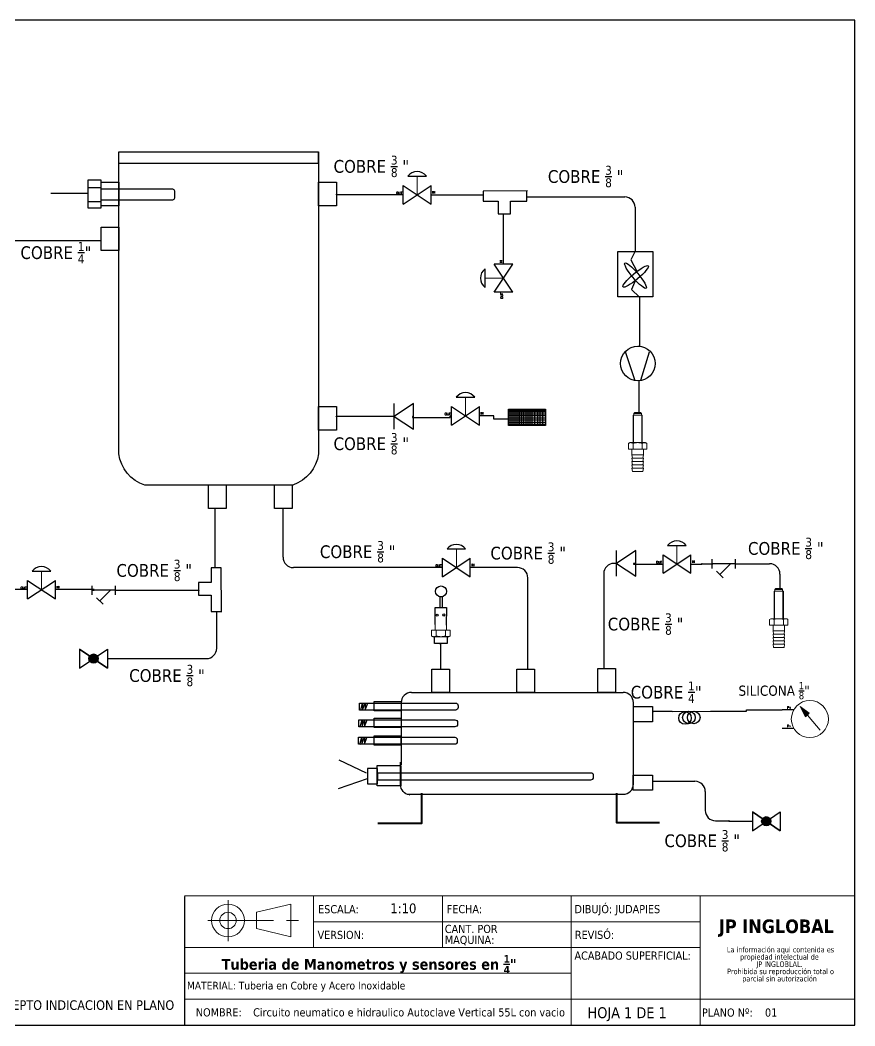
# Model space of a CAD drawing. Header units: millimetres. Extents: x 15 to 265, y 10 to 205.
# Drawn here: x 103.1 to 265, y 9.9 to 205 of the extents above; entities that cross this region are included whole.
import ezdxf
from ezdxf.enums import TextEntityAlignment as Align

# ---------------------------------------------------------------- set-up
doc = ezdxf.new("R2010")
doc.units = ezdxf.units.MM
doc.linetypes.add('CENTERX2', pattern=[20.32, 12.7, -2.54, 2.54, -2.54])
for name, color, linetype in [('CONTORNO', 179, 'Continuous'), ('SYMS', 7, 'Continuous'), ('TERMS', 123, 'Continuous'), ('WIRENO', 250, 'Continuous'), ('WIRES', 7, 'Continuous')]:
    doc.layers.add(name, color=color, linetype=linetype)
doc.styles.add('SLDTEXTSTYLE0', font='tahoma.ttf')
doc.styles.add('SLDTEXTSTYLE1', font='')
doc.styles.get("Standard").update_dxf_attribs({"font": 'tahoma.ttf'})
doc.styles.add('WD', font='romans.shx')
doc.styles.get('SLDTEXTSTYLE1').set_extended_font_data('Tahoma', bold=True)

# ---------------------------------------------------------------- blocks, each defined once
blk = doc.blocks.new('SW_NOTE_2')
at = {"layer": 'CONTORNO', "color": 0, "char_height": 1.0583, "attachment_point": 2, "style": 'SLDTEXTSTYLE0'}
for s, insert in [('La información aqui contenida es ', (10.29, 1.34)), ('propiedad intelectual de', (10.08, -0.07)), ('JP INGLOBLAL.', (10.1, -1.48)), ('Prohibida su reproducción total o ', (10.3, -2.89)), ('parcial sin autorización', (10.12, -4.3))]:
    blk.add_mtext(s, dxfattribs=dict(at, insert=insert))
blk = doc.blocks.new('SW_NOTE_4')
at = {"color": 0, "linetype": 'Continuous', "lineweight": 0, "char_height": 1.587, "attachment_point": 1, "style": 'SLDTEXTSTYLE0'}
for s, insert in [('CANT. POR ', (0, 2.02)), ('MAQUINA:', (0, -0.1))]:
    blk.add_mtext(s, dxfattribs=dict(at, insert=insert))
blk = doc.blocks.new('calderin')
for points in [[(181.58, 92.03), (181.56, 96.56), (184.99, 96.56), (185, 92.03)], [(198.03, 92.03), (198.05, 96.56), (201.47, 96.56), (201.46, 92.03)], [(213.74, 92.03), (213.75, 96.67), (217.17, 96.67), (217.17, 92.03)]]:
    blk.add_lwpolyline(points, close=True)
at = {"layer": 'WIRENO'}
for p, q in [((177.61, 92.03), (218.66, 92.03)), ((175.61, 90.03), (175.58, 77.95)), ((220.66, 74.26), (220.66, 90.03)), ((176.8, 72.26), (218.66, 72.26))]:
    blk.add_line(p, q, dxfattribs=at)
for points in [[(170.4, 90.24), (175.61, 90.24), (175.61, 88.43), (170.4, 88.43)], [(220.66, 89.31), (224.34, 89.31), (224.34, 86.33), (220.66, 86.33)], [(170.39, 87.01), (175.6, 87.01), (175.6, 85.2), (170.39, 85.2)], [(170.35, 83.57), (175.56, 83.57), (175.56, 81.76), (170.35, 81.76)], [(175.52, 73.92), (170.98, 73.92), (170.98, 77.82), (175.52, 77.82)], [(220.63, 75.95), (224.34, 75.95), (224.34, 73.04), (220.63, 73.04)]]:
    blk.add_lwpolyline(points, close=True, dxfattribs=at)
blk.add_lwpolyline([(177.19, 72.15), (177.22, 72.14, -0.37328), (175.5, 74.12), (175.5, 78.48)], format="xyb", dxfattribs=at)
at = {"layer": 'WIRENO', "lineweight": 40}
for points in [[(179.58, 72.49), (179.58, 66.6), (171.08, 66.6)], [(217.38, 72.49), (217.38, 66.78), (225.71, 66.78)]]:
    blk.add_lwpolyline(points, dxfattribs=at)
at = {"layer": 'WIRENO'}
for centre, start, end in [((177.61, 90.03), 90, 180), ((218.66, 90.03), 0, 90), ((218.66, 74.26), 270, 0)]:
    blk.add_arc(centre, 2, start, end, dxfattribs=at)
blk = doc.blocks.new('Tanque')
for points in [[(75.9, 173.87), (75.9, 178.44), (79.33, 178.44), (79.33, 173.87)], [(118.07, 173.87), (118.07, 178.44), (121.5, 178.44), (121.5, 173.87)], [(75.9, 165.16), (75.9, 169.73), (79.33, 169.73), (79.33, 165.16)], [(118.07, 130.33), (118.07, 134.9), (121.5, 134.9), (121.5, 130.33)], [(96.73, 115.15), (96.73, 119.72), (100.16, 119.72), (100.16, 115.15)], [(109.48, 115.15), (109.48, 119.72), (112.91, 119.72), (112.91, 115.15)]]:
    blk.add_lwpolyline(points, close=True)
at = {"layer": 'WIRENO'}
blk.add_lwpolyline([(79.31, 184.35), (118.03, 184.35), (118.03, 125.73, -0.284919), (113.06, 119.68), (84.34, 119.68, -0.288904), (79.31, 125.73)], format="xyb", close=True, dxfattribs=at)
blk.add_lwpolyline([(79.33, 184.35), (117.99, 184.35), (117.99, 182.08), (79.33, 182.08)], close=True, dxfattribs=at)
blk = doc.blocks.new('TT')
at = {"layer": 'WIRENO'}
for p, q in [((59.03, 150.75), (59.05, 142.17)), ((61.02, 150.66), (59.05, 150.66)), ((61.02, 147.48), (61.02, 150.66)), ((63.45, 147.48), (61.02, 147.48)), ((63.45, 145.05), (63.45, 147.48)), ((61.02, 142.17), (61.02, 145.05)), ((61.02, 145.05), (63.45, 145.05)), ((59.05, 142.17), (61.02, 142.17))]:
    blk.add_line(p, q, dxfattribs=at)
blk = doc.blocks.new('HGVA1_BALL_VALVE')
h = blk.add_hatch(color=256)
edge = h.paths.add_edge_path()
edge.add_arc((0, 0), 0.125, 0, 360)
at = {"ltscale": 3.2258}
for p, q in [((-0.375, 0.254), (0.375, -0.254)), ((-0.375, -0.254), (0.375, 0.254)), ((-0.375, 0.254), (-0.375, -0.254)), ((0.375, 0.254), (0.375, -0.254))]:
    blk.add_line(p, q, dxfattribs=at)
at = {"ltscale": 25.4, "flags": 128}
blk.add_lwpolyline([(0.375, 0.254), (0.375, -0.254), (-0.375, 0.254), (-0.375, -0.254)], close=True, dxfattribs=at)
at = {"ltscale": 3.2258}
blk.add_circle((0, 0), 0.125, dxfattribs=at)
at = {"ltscale": 25.4}
blk.add_circle((0, 0), 0.125, dxfattribs=at)
at = {"style": 'WD', "flags": 1}
for tag, height, p in [('LOC', 0.125, (0.011, 0.516)), ('INST', 0.125, (0.028, 0.678)), ('TAG1', 0.125, (0, 0.307)), ('FAMILY', 0.01, (-0.482, -0.121)), ('WDTYPE', 0.01, (-0.475, -0.062)), ('CAT', 0.01, (-0.482, -0.165)), ('MFG', 0.01, (-0.481, -0.197)), ('ASSYCODE', 0.01, (-0.453, -0.226))]:
    blk.add_attdef(tag, text='', height=height, dxfattribs=at).set_placement(p, align=Align.CENTER)
at = {"style": 'WD'}
blk.add_attdef('XREF', text='', height=0.0625, rotation=0.0625, dxfattribs=at).set_placement((0.541, 0.293), align=Align.TOP_CENTER)
blk.add_attdef('TERM01', text='', height=0.0625, dxfattribs=at).set_placement((-0.399, 0.018), align=Align.RIGHT)
for tag, p, height in [('X4TERM01', (-0.375, 0), 0.005), ('X8TERM02', (0, 0), 0.005), ('TERM02', (0.052, -0.037), 0.0625), ('X1TERM03', (0.375, 0), 0.005), ('TERM03', (0.406, 0.036), 0.0625), ('RATING1', (0.409, -0.162), 0.125), ('DESC1', (0.409, -0.341), 0.125), ('DESC2', (0.409, -0.525), 0.125), ('WDTAGALT', (0.409, -0.873), 0.125), ('DESC3', (0.409, -0.715), 0.125)]:
    blk.add_attdef(tag, p, '', height=height, dxfattribs=at)
blk = doc.blocks.new('HST1_STRAINER_Y_TYPE')
at = {"ltscale": 3.2258}
for p, q in [((0, 0.125), (0, -0.125)), ((0.625, 0.125), (0.625, -0.125)), ((0, 0), (0.625, 0)), ((0.125, 0), (0.412, -0.287)), ((0.324, -0.376), (0.501, -0.199))]:
    blk.add_line(p, q, dxfattribs=at)
at = {"style": 'WD', "flags": 1}
for tag, height, p in [('INST', 0.125, (0.33, 0.71)), ('LOC', 0.125, (0.306, 0.549)), ('TAG1', 0.125, (0.324, 0.34)), ('FAMILY', 0.01, (1.09, 0.044)), ('CAT', 0.01, (1.09, -0.001)), ('WDTYPE', 0.01, (1.102, -0.093)), ('MFG', 0.01, (1.092, -0.032)), ('ASSYCODE', 0.01, (1.12, -0.061))]:
    blk.add_attdef(tag, text='', height=height, dxfattribs=at).set_placement(p, align=Align.CENTER)
at = {"style": 'WD'}
for tag, height, p in [('WDTAGALT', 0.125, (0.035, 0.2)), ('TERM01', 0.0625, (-0.024, 0.018))]:
    blk.add_attdef(tag, text='', height=height, dxfattribs=at).set_placement(p, align=Align.RIGHT)
for tag, p, height in [('RATING1', (0.6, 0.18), 0.125), ('X4TERM01', (0, 0), 0.005), ('X1TERM03', (0.625, 0), 0.005), ('TERM03', (0.632, 0.013), 0.0625), ('DESC1', (-0.666, -0.258), 0.125), ('DESC2', (-0.666, -0.442), 0.125), ('DESC3', (-0.666, -0.632), 0.125), ('X8TERM02', (0.412, -0.287), 0.005), ('TERM02', (0.447, -0.365), 0.0625)]:
    blk.add_attdef(tag, p, '', height=height, dxfattribs=at)
blk.add_attdef('XREF', text='', height=0.0625, rotation=0.0625, dxfattribs=at).set_placement((0.649, -0.434), align=Align.TOP_CENTER)
blk = doc.blocks.new('HGVA1_DIAPHRAGM_VALVE2')
at = {"color": 7, "linetype": 'Continuous', "lineweight": 0, "ltscale": 3.2258}
for p, q in [((-0.25, 0.5), (0.25, 0.5)), ((0, 0), (0, 0.5))]:
    blk.add_line(p, q, dxfattribs=at)
for p, q in [((-0.375, -0.25), (-0.375, 0.25)), ((-0.375, -0.25), (0.375, 0.25)), ((-0.375, 0.25), (0.375, -0.25)), ((0.375, -0.25), (0.375, 0.25))]:
    blk.add_line(p, q)
at = {"ltscale": 25.4, "flags": 128}
blk.add_lwpolyline([(0.25, 0.5, 0.5), (-0.25, 0.5)], format="xyb", close=True, dxfattribs=at)
at = {"style": 'WD', "flags": 1}
for tag, p in [('INST', (-0.469, 0.748)), ('LOC', (-0.469, 0.587)), ('TAG1', (-0.469, 0.378))]:
    blk.add_attdef(tag, text='', height=0.125, dxfattribs=at).set_placement(p, align=Align.RIGHT)
at = {"style": 'WD'}
blk.add_attdef('XREF', text='', height=0.0625, rotation=0.0625, dxfattribs=at).set_placement((0.518, 0.271), align=Align.TOP_CENTER)
blk.add_attdef('TERM01', text='', height=0.0625, dxfattribs=at).set_placement((-0.399, 0.018), align=Align.RIGHT)
for tag, p, height in [('X4TERM01', (-0.375, 0), 0.005), ('X1TERM02', (0.375, 0), 0.005), ('TERM02', (0.406, 0.036), 0.0625), ('RATING1', (0.388, -0.162), 0.125), ('DESC1', (0.388, -0.378), 0.125), ('DESC2', (0.388, -0.562), 0.125), ('WDTAGALT', (0.388, -0.907), 0.125), ('DESC3', (0.388, -0.752), 0.125)]:
    blk.add_attdef(tag, p, '', height=height, dxfattribs=at)
at = {"style": 'WD', "flags": 1}
for tag, p in [('WDTYPE', (-0.154, -0.127)), ('FAMILY', (-0.143, -0.17)), ('CAT', (-0.143, -0.215)), ('MFG', (-0.141, -0.246)), ('ASSYCODE', (-0.113, -0.275))]:
    blk.add_attdef(tag, text='', height=0.01, dxfattribs=at).set_placement(p, align=Align.CENTER)
blk = doc.blocks.new('Valvula Tipo Anillo')
for p, q in [((7.88, 11.213), (7.88, 11.519)), ((7.88, 11.519), (8.084, 11.519)), ((8.084, 11.519), (8.079, 11.203))]:
    blk.add_line(p, q)
at = {"color": 7, "linetype": 'Continuous', "lineweight": 15}
for p, q in [((7.878, 11.21), (7.878, 11.113)), ((8.084, 11.113), (8.084, 11.21)), ((7.816, 11.006), (7.816, 11.113)), ((7.898, 11.113), (7.816, 11.113)), ((7.898, 11.006), (7.898, 11.113)), ((8.063, 11.113), (7.898, 11.113)), ((8.063, 11.006), (8.063, 11.113)), ((8.146, 11.113), (8.063, 11.113)), ((8.146, 11.006), (8.146, 11.113)), ((7.816, 11.006), (7.838, 10.994)), ((7.838, 10.994), (7.857, 10.994)), ((7.857, 10.994), (7.981, 10.994)), ((7.981, 10.994), (8.105, 10.994)), ((8.105, 10.994), (8.124, 10.994)), ((8.124, 10.994), (8.146, 11.006))]:
    blk.add_line(p, q, dxfattribs=at)
for points in [[(7.962, 11.521), (8.01, 11.521), (8.01, 11.713), (7.962, 11.713)], [(8.097, 10.995), (8.097, 10.873), (7.867, 10.871), (7.867, 10.993)]]:
    blk.add_lwpolyline(points, close=True)
for centre, radius in [((7.984, 11.807), 0.0981), ((7.914, 11.381), 0.0185), ((8.035, 11.384), 0.0185)]:
    blk.add_circle(centre, radius)
for points, knots in [([(7.857, 10.994), (7.854, 10.994), (7.85, 10.994), (7.843, 10.995), (7.84, 10.996), (7.829, 10.999), (7.823, 11.002), (7.816, 11.006)], [0, 0, 0, 0, 0.25, 0.25, 0.5, 0.5, 1, 1, 1, 1]), ([(7.898, 11.006), (7.892, 11.002), (7.885, 10.999), (7.871, 10.995), (7.864, 10.994), (7.857, 10.994)], [0, 0, 0, 0, 0.5, 0.5, 1, 1, 1, 1]), ([(7.898, 11.006), (7.912, 11.002), (7.926, 10.999), (7.953, 10.995), (7.967, 10.994), (7.981, 10.994)], [0, 0, 0, 0, 0.5, 0.5, 1, 1, 1, 1]), ([(7.981, 10.994), (7.995, 10.994), (8.009, 10.995), (8.036, 10.999), (8.05, 11.002), (8.063, 11.006)], [0, 0, 0, 0, 0.5, 0.5, 1, 1, 1, 1]), ([(8.105, 10.994), (8.101, 10.994), (8.098, 10.994), (8.091, 10.995), (8.087, 10.996), (8.077, 10.999), (8.07, 11.002), (8.063, 11.006)], [0, 0, 0, 0, 0.25, 0.25, 0.5, 0.5, 1, 1, 1, 1]), ([(8.146, 11.006), (8.139, 11.002), (8.132, 10.999), (8.119, 10.995), (8.112, 10.994), (8.105, 10.994)], [0, 0, 0, 0, 0.5, 0.5, 1, 1, 1, 1])]:
    blk.add_open_spline(points, degree=3, knots=knots, dxfattribs=at)
blk = doc.blocks.new('HMT1_DIFFERENTIAL_PRESSURE_GAUGE')
blk.add_hatch(color=7).paths.add_polyline_path([(-0.26, 0.34), (-0.12, 0.06), (-0.02, 0.16)])
at = {"color": 7, "linetype": 'Continuous', "lineweight": 0, "ltscale": 645.15999}
for p, q in [((-0.26, 0.34), (0.28, -0.3)), ((-0.26, 0.34), (-0.12, 0.06)), ((-0.26, 0.34), (-0.02, 0.16)), ((-0.12, 0.06), (-0.02, 0.16))]:
    blk.add_line(p, q, dxfattribs=at)
for p, q in [((-0.437, 0.25), (-0.75, 0.25)), ((-0.437, -0.25), (-0.75, -0.25))]:
    blk.add_line(p, q)
at = {"color": 255, "linetype": 'Continuous', "lineweight": 0, "ltscale": 25.4, "flags": 128}
blk.add_lwpolyline([(-0.26, 0.34), (-0.12, 0.06), (-0.02, 0.16)], close=True, dxfattribs=at)
at = {"color": 7, "linetype": 'Continuous', "lineweight": 0, "ltscale": 645.15999}
blk.add_circle((0, 0), 0.5, dxfattribs=at)
at = {"style": 'WD', "width": 0.7}
for tag, p in [('INST', (-0.01, 0.781)), ('TAG1', (-0.01, 0.531)), ('LOC', (-0.01, 0.656)), ('DESC1', (0.021, -0.625)), ('DESC2', (0.021, -0.75)), ('DESC3', (0.021, -0.875)), ('WDTAGALT', (0.021, -1))]:
    blk.add_attdef(tag, text='', height=0.0938, dxfattribs=at).set_placement(p, align=Align.CENTER)
for tag, p in [('TERM01', (-0.5, 0.281)), ('TERM02', (-0.5, -0.219))]:
    blk.add_attdef(tag, text='', height=0.0625, dxfattribs=at).set_placement(p, align=Align.RIGHT)
at = {"style": 'WD'}
for tag, p, height, flags in [('X4TERM01', (-0.75, 0.25), 0.005, 1), ('X1TERM03', (0.5, 0), 0.005, 1), ('X4TERM02', (-0.75, -0.25), 0.005, 1), ('WDBLKNAM', (-0.209, -0.188), 0.01, 9), ('FAMILY', (-0.208, -0.062), 0.01, 9)]:
    blk.add_attdef(tag, p, '', height=height, dxfattribs=dict(at, flags=flags))
at = {"style": 'WD', "width": 0.7}
for tag, p, height in [('TERM03', (0.531, 0.031), 0.0625), ('RATING1', (0.469, -0.375), 0.0938)]:
    blk.add_attdef(tag, p, '', height=height, dxfattribs=at)
at = {"flags": 1}
blk.add_attdef('WDTYPE', (-0.219, -0.25), '', height=0.01, dxfattribs=at)
at = {"linetype": 'Continuous', "style": 'WD', "flags": 9}
for tag, p in [('ASSYCODE', (-0.208, -0.156)), ('CAT', (-0.208, -0.094)), ('MFG', (-0.208, -0.125))]:
    blk.add_attdef(tag, p, '', height=0.01, dxfattribs=at)
at = {"style": 'WD'}
blk.add_attdef('XREF', text='', height=0.0625, dxfattribs=at).set_placement((-0.438, -0.406), align=Align.RIGHT)
blk = doc.blocks.new('ColaMarrano')
at = {"layer": 'WIRENO'}
blk.add_line((96.3, 200.92), (96.42, 188.45), dxfattribs=at)
for centre in [(94.22, 196.73), (94.4, 195.47), (94.4, 193.92)]:
    blk.add_circle(centre, 2.03, dxfattribs=at)
blk = doc.blocks.new('Cooler')
at = {"layer": 'WIRENO'}
for p, q in [((61.05, 155.36), (61.05, 161.29)), ((60.91, 155.36), (59.87, 153.28)), ((59.87, 153.28), (61.37, 150.31)), ((61.09, 147.98), (60.01, 145.56)), ((60.01, 145.56), (62.09, 143.63)), ((62.09, 143.63), (62.09, 137.25))]:
    blk.add_line(p, q, dxfattribs=at)
blk.add_lwpolyline([(56.51, 155.41), (65.57, 155.41), (65.57, 143.72), (56.51, 143.72)], close=True, dxfattribs=at)
for centre, major_axis in [((61.09, 148.97), (-3.26, -2.75)), ((61.05, 149.16), (2.75, -3.26))]:
    blk.add_ellipse(centre, major_axis=major_axis, ratio=0.188132, dxfattribs=at)
blk = doc.blocks.new('Bomba Vacio')
at = {"layer": 'WIRENO'}
for p, q in [((222.52, 152.69), (218.83, 163.9)), ((224.82, 152.84), (228.2, 163.9))]:
    blk.add_line(p, q, dxfattribs=at)
blk.add_circle((223.65, 159.36), 6.72, dxfattribs=at)
blk = doc.blocks.new('Acople Estriado')
at = {"color": 7, "linetype": 'Continuous', "lineweight": 15}
for p, q in [((6.78, 5.633), (6.78, 5.138)), ((6.78, 5.633), (6.947, 5.633)), ((6.811, 5.678), (6.796, 5.663)), ((6.796, 5.663), (6.796, 5.633)), ((6.931, 5.663), (6.796, 5.663)), ((6.811, 5.678), (6.916, 5.678)), ((6.931, 5.663), (6.916, 5.678)), ((6.931, 5.633), (6.931, 5.663)), ((6.947, 5.138), (6.947, 5.633)), ((6.721, 5.138), (6.699, 5.126)), ((6.699, 5.126), (6.699, 5.019)), ((6.74, 5.138), (6.721, 5.138)), ((6.864, 5.138), (6.74, 5.138)), ((6.781, 5.126), (6.781, 5.019)), ((6.988, 5.138), (6.864, 5.138)), ((6.946, 5.126), (6.946, 5.019)), ((7.007, 5.138), (6.988, 5.138)), ((7.029, 5.126), (7.007, 5.138)), ((7.029, 5.126), (7.029, 5.019)), ((6.699, 5.019), (6.781, 5.019)), ((6.761, 5.019), (6.761, 4.922)), ((6.761, 4.922), (6.769, 4.862)), ((6.864, 4.922), (6.761, 4.922)), ((6.781, 5.019), (6.946, 5.019)), ((6.967, 4.922), (6.864, 4.922)), ((6.946, 5.019), (7.029, 5.019)), ((6.959, 4.862), (6.967, 4.922)), ((6.967, 4.922), (6.967, 5.019)), ((6.761, 4.862), (6.769, 4.802)), ((6.864, 4.862), (6.761, 4.862)), ((6.761, 4.802), (6.769, 4.742)), ((6.864, 4.802), (6.761, 4.802)), ((6.761, 4.742), (6.769, 4.682)), ((6.864, 4.742), (6.761, 4.742)), ((6.967, 4.862), (6.864, 4.862)), ((6.967, 4.802), (6.864, 4.802)), ((6.967, 4.742), (6.864, 4.742)), ((6.959, 4.802), (6.967, 4.862)), ((6.959, 4.742), (6.967, 4.802)), ((6.959, 4.682), (6.967, 4.742)), ((6.761, 4.682), (6.769, 4.622)), ((6.864, 4.682), (6.761, 4.682)), ((6.864, 4.622), (6.769, 4.622)), ((6.967, 4.682), (6.864, 4.682)), ((6.959, 4.622), (6.864, 4.622)), ((6.959, 4.622), (6.967, 4.682))]:
    blk.add_line(p, q, dxfattribs=at)
at = {"color": 7, "linetype": 'Continuous', "lineweight": 0}
for p, q in [((6.79, 5.633), (6.79, 5.138)), ((6.938, 5.633), (6.938, 5.138))]:
    blk.add_line(p, q, dxfattribs=at)
at = {"color": 7, "linetype": 'Continuous', "lineweight": 15}
for points, knots in [([(6.699, 5.126), (6.706, 5.13), (6.712, 5.133), (6.726, 5.137), (6.733, 5.138), (6.74, 5.138)], [0, 0, 0, 0, 0.5, 0.5, 1, 1, 1, 1]), ([(6.74, 5.138), (6.744, 5.138), (6.747, 5.138), (6.754, 5.137), (6.757, 5.136), (6.768, 5.133), (6.775, 5.13), (6.781, 5.126)], [0, 0, 0, 0, 0.25, 0.25, 0.5, 0.5, 1, 1, 1, 1]), ([(6.864, 5.138), (6.85, 5.138), (6.836, 5.137), (6.808, 5.133), (6.795, 5.13), (6.781, 5.126)], [0, 0, 0, 0, 0.5, 0.5, 1, 1, 1, 1]), ([(6.946, 5.126), (6.933, 5.13), (6.919, 5.133), (6.892, 5.137), (6.878, 5.138), (6.864, 5.138)], [0, 0, 0, 0, 0.5, 0.5, 1, 1, 1, 1]), ([(6.946, 5.126), (6.953, 5.13), (6.96, 5.133), (6.974, 5.137), (6.981, 5.138), (6.988, 5.138)], [0, 0, 0, 0, 0.5, 0.5, 1, 1, 1, 1]), ([(6.988, 5.138), (6.991, 5.138), (6.995, 5.138), (7.002, 5.137), (7.005, 5.136), (7.015, 5.133), (7.022, 5.13), (7.029, 5.126)], [0, 0, 0, 0, 0.25, 0.25, 0.5, 0.5, 1, 1, 1, 1])]:
    blk.add_open_spline(points, degree=3, knots=knots, dxfattribs=at)
blk = doc.blocks.new('HDI1')
for p, q in [((0.0469, 0), (-0.0469, 0.0625)), ((-0.0469, 0.0625), (-0.0469, -0.0625)), ((0.0469, 0.0625), (0.0469, -0.0625)), ((-0.0469, -0.0625), (0.0469, 0))]:
    blk.add_line(p, q)
at = {"style": 'WD'}
for tag, width, p in [('INST', 0.7, (0, 0.8883)), ('LOC', 0.7, (0, 0.7187)), ('DESC1', 0.7, (0, 0.5625)), ('DESC2', 0.7, (0, 0.4062)), ('RATING1', 0.9, (0.0055, 0.0938))]:
    blk.add_attdef(tag, text='', height=0.125, dxfattribs=dict(at, width=width)).set_placement(p, align=Align.CENTER)
blk.add_attdef('TAG1', text='', height=0.125, dxfattribs=at).set_placement((0, 0.25), align=Align.CENTER)
for tag, p, height, flags in [('FAMILY', (0.2047, 0.1523), 0.01, 9), ('WDBLKNAM', (0.2047, 0.1329), 0.01, 9), ('X4TERM01', (-0.0469, 0), 0.0125, 1), ('X1TERM02', (0.0469, 0), 0.0125, 1)]:
    blk.add_attdef(tag, p, '', height=height, dxfattribs=dict(at, flags=flags))
at = {"linetype": 'Continuous', "style": 'WD', "flags": 9}
for tag, p in [('MFG', (0.2278, 0.0887)), ('CAT', (0.2297, 0.1082)), ('ASSYCODE', (0.2188, 0.0625))]:
    blk.add_attdef(tag, text='', height=0.01, dxfattribs=at).set_placement(p, align=Align.CENTER)
at = {"linetype": 'Continuous', "style": 'WD', "flags": 8}
blk.add_attdef('TERM01', text='', height=0.125, dxfattribs=at).set_placement((-0.125, -0.0312), align=Align.TOP_RIGHT)
blk.add_attdef('TERM02', text='', height=0.125, dxfattribs=at).set_placement((0.1094, -0.0314), align=Align.TOP_LEFT)
at = {"style": 'WD', "width": 0.9}
blk.add_attdef('RATING2', text='', height=0.125, dxfattribs=at).set_placement((0.0055, -0.1876), align=Align.TOP_CENTER)
blk = doc.blocks.new('Filtro')
at = {"layer": 'WIRENO'}
for p, q in [((95.97, 119.72), (103.12, 119.72)), ((95.97, 119.41), (103.12, 119.41)), ((95.97, 119.07), (103.12, 119.07)), ((96.25, 119.99), (96.25, 116.83)), ((96.62, 119.95), (96.62, 116.79)), ((97.03, 119.95), (97.03, 116.79)), ((97.4, 119.95), (97.4, 116.79)), ((97.77, 119.99), (97.77, 116.83)), ((98.1, 119.99), (98.1, 116.83)), ((98.51, 119.99), (98.51, 116.83)), ((98.88, 119.95), (98.88, 116.79)), ((99.33, 119.99), (99.33, 116.83)), ((99.7, 119.99), (99.7, 116.83)), ((100.11, 119.99), (100.11, 116.83)), ((100.52, 119.99), (100.52, 116.83)), ((100.98, 119.99), (100.98, 116.83)), ((101.59, 119.99), (101.59, 116.83)), ((102.04, 119.99), (102.04, 116.83)), ((102.54, 119.99), (102.54, 116.83)), ((95.97, 118.71), (103.12, 118.71)), ((95.97, 118.27), (103.12, 118.27)), ((95.97, 117.88), (103.12, 117.88)), ((95.97, 117.41), (103.12, 117.41)), ((95.97, 117.08), (103.12, 117.08))]:
    blk.add_line(p, q, dxfattribs=at)
blk.add_lwpolyline([(95.95, 119.98), (103.11, 119.98), (103.11, 116.82), (95.95, 116.82)], close=True, dxfattribs=at)
blk = doc.blocks.new('WDDOT')
for radius in [0.03, 0.0187, 0.00929]:
    blk.add_circle((0, 0), radius)
blk = doc.blocks.new('Resistencia')
at = {"layer": 'WIRENO'}
for p, q in [((112.31, 58.18), (107.01, 60.71)), ((112.43, 57.1), (106.77, 55.17))]:
    blk.add_line(p, q, dxfattribs=at)
blk.add_lwpolyline([(114.4, 59.08), (112.46, 59.08), (112.46, 56.11), (114.4, 56.11)], close=True, dxfattribs=at)
blk.add_lwpolyline([(155.82, 58.21), (114.4, 58.21), (114.4, 56.89), (155.82, 56.89, 0.414214), (156.32, 57.39), (156.32, 57.71, 0.414214)], format="xyb", close=True, dxfattribs=at)
blk = doc.blocks.new('Nivel')
at = {"layer": 'WIRENO'}
for p, q in [((103.38, 60.01), (103.74, 61.39)), ((103.74, 61.39), (103.74, 60.1)), ((103.74, 60.1), (104.25, 61.39)), ((104.25, 61.39), (104.25, 60.07)), ((104.25, 60.07), (104.74, 61.36))]:
    blk.add_line(p, q, dxfattribs=at)
blk.add_lwpolyline([(103.12, 61.39), (121.77, 61.39, -0.414214), (122.27, 60.89), (122.27, 60.54, -0.414214), (121.77, 60.04), (103.12, 60.04)], format="xyb", close=True, dxfattribs=at)
blk = doc.blocks.new('PT100')
at = {"layer": 'WIRENO'}
for p, q in [((92.1, 58.19), (82.46, 58.19)), ((92, 59.72), (95.38, 59.72)), ((92, 56.1), (95.38, 56.1))]:
    blk.add_line(p, q, dxfattribs=at)
blk.add_lwpolyline([(95.5, 61.6), (92, 61.6), (92, 54.47), (95.5, 54.47)], close=True, dxfattribs=at)
blk.add_lwpolyline([(95.5, 59.35), (113.92, 59.35, -0.414214), (114.42, 58.85), (114.42, 56.97, -0.414214), (113.92, 56.47), (95.5, 56.47)], format="xyb", close=True, dxfattribs=at)

msp = doc.modelspace()

# ---------------------------------------------------------------- linework, layer by layer
at = {"color": 7, "linetype": 'Continuous'}
for p, q in [((265, 205), (15, 205)), ((265, 10), (265, 205)), ((15, 10), (265, 10))]:
    msp.add_line(p, q, dxfattribs=at)
at = {"color": 7, "linetype": 'CENTERX2', "lineweight": 0}
for p, q in [((265, 51.17), (265, 10)), ((143.43, 34.29), (143.43, 26.3)), ((139.53, 30.32), (157.1, 30.32)), ((134.96, 10), (265, 10))]:
    msp.add_line(p, q, dxfattribs=at)
at = {"color": 7, "linetype": 'Continuous', "lineweight": 30}
msp.add_line((135.02, 34.97), (134.96, 10), dxfattribs=at)
at = {"color": 7, "linetype": 'Continuous', "lineweight": 0}
for p, q in [((265, 35.07), (135, 35.07)), ((155.64, 33.5), (148.97, 31.91)), ((155.64, 27.15), (155.64, 33.5)), ((160, 35.09), (160, 25.07)), ((185, 35.07), (185, 25.07)), ((210, 35.07), (210, 9.87)), ((235, 35.07), (235, 9.9)), ((148.97, 31.91), (148.97, 28.74)), ((235, 30.07), (160, 30.07)), ((148.97, 28.74), (155.64, 27.15)), ((235, 25.07), (134.99, 25.07)), ((210, 20.07), (134.99, 20.07)), ((265, 15.07), (134.99, 15.07))]:
    msp.add_line(p, q, dxfattribs=at)
for radius in [3.18, 1.59]:
    msp.add_circle((143.43, 30.32), radius, dxfattribs=at)
at = {"layer": 'WIRES'}
for p, q in [((164.5, 171.11), (164.5, 171.2)), ((177.4, 171.11), (164.5, 171.11)), ((182.8, 171.11), (192.91, 171.11)), ((192.91, 171.11), (192.91, 171.08)), ((201.41, 170.7), (220.37, 170.7)), ((222.37, 168.7), (222.37, 163.82)), ((196.87, 162.47), (196.87, 167.3)), ((100.3, 162.27), (118.86, 162.27)), ((118.86, 162.27), (118.86, 162.51)), ((196.87, 157.65), (196.87, 162.47)), ((223.25, 146.49), (223.25, 141.65)), ((223.25, 141.65), (222.88, 141.65)), ((223.14, 134.92), (223.14, 135.07)), ((223.14, 134.77), (223.14, 134.92)), ((223.14, 128.85), (223.14, 134.77)), ((164.43, 128.12), (164.43, 128.17)), ((175.68, 128.12), (164.43, 128.12)), ((179.43, 128.12), (179.18, 128.12)), ((179.18, 128.12), (179.18, 127.87)), ((179.18, 127.87), (186.54, 127.87)), ((186.54, 127.87), (186.54, 128.22)), ((186.54, 128.22), (186.79, 128.22)), ((195, 128.22), (192.19, 128.22)), ((195, 127.55), (195, 128.22)), ((197.81, 127.55), (195, 127.55)), ((140.93, 98.74), (140.93, 110.16)), ((154.11, 100.79), (154.11, 110.21)), ((218.75, 99.6), (218.29, 99.6)), ((222.5, 99.6), (222.05, 99.6)), ((222.05, 99.6), (222.05, 99.47)), ((235.34, 99.47), (235.34, 99.53)), ((235.34, 99.53), (237.48, 99.53)), ((241.98, 99.53), (248.47, 99.53)), ((185.01, 98.79), (156.11, 98.79)), ((199.58, 98.79), (190.41, 98.79)), ((216.29, 97.6), (216.29, 79.19)), ((222.05, 99.47), (227.79, 99.47)), ((233.19, 99.47), (235.34, 99.47)), ((201.58, 79.1), (201.58, 96.79)), ((250.47, 97.53), (250.47, 94.7)), ((104.55, 94.5), (85.47, 94.5)), ((117.47, 94.5), (109.95, 94.5)), ((117.02, 94.37), (117.47, 94.37)), ((117.47, 94.37), (117.47, 94.5)), ((121.52, 94.37), (137.74, 94.37)), ((137.74, 94.37), (137.74, 94.33)), ((141.23, 83.12), (141.23, 90.21)), ((184.71, 83.96), (184.47, 83.96)), ((184.71, 79.1), (184.71, 83.96)), ((120.05, 81.12), (139.23, 81.12)), ((225.73, 70.83), (225.73, 70.87)), ((229.55, 70.84), (225.81, 70.84)), ((225.81, 70.84), (225.81, 70.71)), ((237.03, 70.91), (243.95, 70.91)), ((243.95, 70.91), (243.95, 71.19)), ((243.95, 71.19), (250.87, 71.19)), ((225.74, 57.32), (233.99, 57.32)), ((235.99, 55.32), (235.99, 51.66)), ((237.99, 49.66), (240.56, 49.66)), ((240.56, 49.66), (240.56, 49.56)), ((240.56, 49.56), (245.12, 49.56))]:
    msp.add_line(p, q, dxfattribs=at)
for centre, start, end in [((220.37, 168.7), 0, 90), ((156.11, 100.79), 180, 270), ((218.29, 97.6), 90, 180), ((248.47, 97.53), 0, 90), ((199.58, 96.79), 0, 90), ((139.23, 83.12), 270, 0), ((233.99, 55.32), 0, 90), ((237.99, 51.66), 180, 270)]:
    msp.add_arc(centre, 2, start, end, dxfattribs=at)

# ---------------------------------------------------------------- block references
at = {"xscale": 10.8, "yscale": 10.8, "zscale": 10.8}
for name, p in [('Acople Estriado', (148.75, 67.53)), ('Valvula Tipo Anillo', (98.51, -33.36)), ('Acople Estriado', (176.11, 33.38))]:
    msp.add_blockref(name, p, dxfattribs=at)
at = {"color": 7, "linetype": 'Continuous', "lineweight": 0}
msp.add_blockref('SW_NOTE_4', (185.48, 27.45), dxfattribs=at)
at = {"layer": 'CONTORNO', "color": 7}
msp.add_blockref('SW_NOTE_2', (240.28, 23.85), dxfattribs=at)
at = {"layer": 'SYMS'}
ref = msp.add_blockref('HGVA1_DIAPHRAGM_VALVE2', (180.1, 171.11), dxfattribs=dict(at, xscale=7.199999999999999, yscale=7.199999999999999, zscale=7.199999999999999))
ref.add_attrib('TERM01', 'OUT', dxfattribs={"layer": 'TERMS', "height": 0.45, "style": 'WD'}).set_placement((177.22, 171.24), align=Align.RIGHT)
ref.add_attrib('TERM02', 'IN', (183.02, 171.37), dxfattribs={"layer": 'TERMS', "height": 0.45, "style": 'WD'})
ref = msp.add_blockref('HGVA1_DIAPHRAGM_VALVE2', (196.87, 154.95), dxfattribs=dict(at, xscale=7.199999999999999, yscale=7.199999999999999, zscale=7.199999999999999, rotation=90))
ref.add_attrib('TERM01', 'OUT', dxfattribs={"layer": 'TERMS', "height": 0.45, "rotation": 90, "style": 'WD'}).set_placement((196.74, 152.08), align=Align.RIGHT)
ref.add_attrib('TERM02', 'IN', (196.62, 157.88), dxfattribs={"layer": 'TERMS', "height": 0.45, "rotation": 90, "style": 'WD'})
ref = msp.add_blockref('HGVA1_DIAPHRAGM_VALVE2', (189.49, 128.22), dxfattribs=dict(at, xscale=7.199999999999999, yscale=7.199999999999999, zscale=7.199999999999999))
ref.add_attrib('TERM01', 'OUT', dxfattribs={"layer": 'TERMS', "height": 0.45, "style": 'WD'}).set_placement((186.61, 128.35), align=Align.RIGHT)
ref.add_attrib('TERM02', 'IN', (192.41, 128.48), dxfattribs={"layer": 'TERMS', "height": 0.45, "style": 'WD'})
at = {"layer": 'SYMS', "xscale": 40, "yscale": 40, "zscale": 40, "rotation": 180}
for p in [(177.55, 128.12), (220.62, 99.6)]:
    msp.add_blockref('HDI1', p, dxfattribs=at)
at = {"layer": 'SYMS'}
ref = msp.add_blockref('HGVA1_DIAPHRAGM_VALVE2', (230.49, 99.47), dxfattribs=dict(at, xscale=7.199999999999999, yscale=7.199999999999999, zscale=7.199999999999999))
ref.add_attrib('TERM01', 'OUT', dxfattribs={"layer": 'TERMS', "height": 0.45, "style": 'WD'}).set_placement((227.61, 99.6), align=Align.RIGHT)
ref.add_attrib('TERM02', 'IN', (233.41, 99.73), dxfattribs={"layer": 'TERMS', "height": 0.45, "style": 'WD'})
ref = msp.add_blockref('HGVA1_DIAPHRAGM_VALVE2', (187.71, 98.79), dxfattribs=dict(at, xscale=7.199999999999999, yscale=7.199999999999999, zscale=7.199999999999999))
ref.add_attrib('TERM01', 'OUT', dxfattribs={"layer": 'TERMS', "height": 0.45, "style": 'WD'}).set_placement((184.83, 98.92), align=Align.RIGHT)
ref.add_attrib('TERM02', 'IN', (190.64, 99.05), dxfattribs={"layer": 'TERMS', "height": 0.45, "style": 'WD'})
for p in [(235.34, 99.53), (235.34, 99.47), (235.34, 99.47), (240.56, 49.66), (240.56, 49.66), (240.56, 49.56)]:
    msp.add_blockref('WDDOT', p, dxfattribs=at)
at = {"layer": 'SYMS', "yscale": 7.199999999999999, "zscale": 7.199999999999999}
for name, p, xscale in [('HST1_STRAINER_Y_TYPE', (241.78, 99.53), -7.199999999999999), ('HST1_STRAINER_Y_TYPE', (121.52, 94.37), -7.199999999999999), ('HGVA1_BALL_VALVE', (117.35, 81.12), 7.199999999999999), ('HGVA1_BALL_VALVE', (247.82, 49.56), 7.199999999999999)]:
    msp.add_blockref(name, p, dxfattribs=dict(at, xscale=xscale))
at = {"layer": 'SYMS'}
ref = msp.add_blockref('HGVA1_DIAPHRAGM_VALVE2', (107.25, 94.5), dxfattribs=dict(at, xscale=7.199999999999999, yscale=7.199999999999999, zscale=7.199999999999999))
ref.add_attrib('TERM01', 'OUT', dxfattribs={"layer": 'TERMS', "height": 0.45, "style": 'WD'}).set_placement((104.38, 94.63), align=Align.RIGHT)
ref.add_attrib('TERM02', 'IN', (110.18, 94.76), dxfattribs={"layer": 'TERMS', "height": 0.45, "style": 'WD'})
ref = msp.add_blockref('HMT1_DIFFERENTIAL_PRESSURE_GAUGE', (256.27, 69.39), dxfattribs=dict(at, xscale=7.199999999999999, yscale=7.199999999999999, zscale=7.199999999999999))
ref.add_attrib('TERM02', 'P-', dxfattribs={"layer": 'TERMS', "height": 0.45, "style": 'WD', "width": 0.7}).set_placement((252.67, 67.81), align=Align.RIGHT)
ref.add_attrib('TERM01', 'P+', dxfattribs={"layer": 'TERMS', "height": 0.45, "style": 'WD', "width": 0.7}).set_placement((252.67, 71.41), align=Align.RIGHT)
at = {"layer": 'WIRENO'}
for name, p in [('Tanque', (42.94, -4.89)), ('Filtro', (101.86, 9.56)), ('calderin', (1.4, -17.46)), ('Nivel', (65.8, 11.1)), ('Nivel', (65.68, 7.86)), ('Nivel', (65.62, 4.47)), ('Resistencia', (58, 0.72))]:
    msp.add_blockref(name, p, dxfattribs=at)
for name, p, xscale, yscale, zscale in [('PT100', (47.22, 127.74), 0.75, 0.75, 0.75), ('Cooler', (176.67, 43.55), 0.75, 0.75, 0.75), ('Bomba Vacio', (111.1, 58.7), 0.5, 0.5, 0.5)]:
    msp.add_blockref(name, p, dxfattribs=dict(at, xscale=xscale, yscale=yscale, zscale=zscale))
for p, rotation in [((50.75, 230.89), 270), ((201.17, 240.91), 180)]:
    msp.add_blockref('TT', p, dxfattribs=dict(at, rotation=rotation))
at = {"layer": 'WIRENO', "xscale": 0.6, "yscale": 0.6, "zscale": 0.6, "rotation": 90}
msp.add_blockref('ColaMarrano', (350.1, 13.06), dxfattribs=at)

# ---------------------------------------------------------------- texts
at = {"color": 7, "linetype": 'Continuous', "lineweight": 0, "attachment_point": 1, "style": 'SLDTEXTSTYLE0'}
for s, insert, char_height in [('ESCALA:', (160.9, 33.3), 1.587), ('FECHA:', (185.85, 33.32), 1.587), ('VERSION:', (160.8, 28.31), 1.587), ('REVISÓ:', (210.7, 28.33), 1.587), ('MATERIAL: Tuberia en Cobre y Acero Inoxidable', (135.47, 18.43), 1.5), ('\\pi-4.7625,l6.35,t12.7;NOMBRE:^ICircuito neumatico e hidraulico Autoclave Vertical 55L con vacio', (135.6, 13.29), 1.5875), ('HOJA 1 DE 1', (213.16, 13.48), 2.1167), ('PLANO Nº:    01', (235.35, 13.25), 1.5875)]:
    msp.add_mtext(s, dxfattribs=dict(at, insert=insert, char_height=char_height))
at = {"layer": 'CONTORNO', "color": 7}
for s, insert, char_height, attachment_point, style in [('1:10', (177.44, 33.63), 1.905, 2, 'SLDTEXTSTYLE0'), ('DIBUJÓ: JUDAPIES', (210.63, 33.32), 1.5875, 1, 'SLDTEXTSTYLE0'), ('\\A1;Tuberia de Manometros y sensores en {\\H0.7x;\\S1/4;}" ', (170.8, 23.59), 2.1167, 2, 'SLDTEXTSTYLE1'), ('ACABADO SUPERFICIAL:', (210.62, 24.3), 1.5875, 1, 'SLDTEXTSTYLE0'), ('EXCEPTO INDICACION EN PLANO', (133, 14.83), 1.8521, 3, 'SLDTEXTSTYLE0')]:
    msp.add_mtext(s, dxfattribs=dict(at, insert=insert, char_height=char_height, attachment_point=attachment_point, style=style))
at = {"layer": 'CONTORNO', "insert": (238.63, 30.51), "char_height": 2.6458, "attachment_point": 1, "style": 'SLDTEXTSTYLE1'}
msp.add_mtext('JP INGLOBAL', dxfattribs=at)
at = {"layer": 'WIRENO', "attachment_point": 1}
for s, width, insert, char_height in [('\\A1;COBRE {\\H0.7x;\\S3/8;} "', 15.0949, (163.9, 178.7), 2.4694), ('\\A1;COBRE {\\H0.7x;\\S3/8;} "', 15.0949, (205.46, 176.73), 2.4694), ('\\A1;COBRE {\\H0.7x;\\S1/4;}"', 15.0949, (103.18, 161.96), 2.4694), ('\\A1;COBRE {\\H0.7x;\\S3/8;} "', 15.0949, (163.89, 124.89), 2.4694), ('\\A1;COBRE {\\H0.7x;\\S3/8;} "', 15.0949, (161.25, 103.94), 2.4694), ('\\A1;COBRE {\\H0.7x;\\S3/8;} "', 15.0949, (194.32, 103.67), 2.4694), ('\\A1;COBRE {\\H0.7x;\\S3/8;} "', 15.0949, (244.27, 104.58), 2.4694), ('\\A1;COBRE {\\H0.7x;\\S3/8;} "', 15.0949, (121.8, 100.31), 2.4694), ('\\A1;COBRE {\\H0.7x;\\S3/8;} "', 15.0949, (217.08, 89.9), 2.4694), ('\\A1;COBRE {\\H0.7x;\\S3/8;} "', 15.0949, (124.27, 79.91), 2.4694), ('\\A1;COBRE {\\H0.7x;\\S1/4;}"', 15.0949, (221.53, 76.68), 2.4694), ('\\A1;SILICONA {\\H0.7x;\\S1/8;}" ', 19.6878, (242.43, 76.56), 1.9756), ('\\A1;COBRE {\\H0.7x;\\S3/8;} "', 15.0949, (228.07, 47.86), 2.4694)]:
    msp.add_mtext_dynamic_manual_height_columns(s, width=width, gutter_width=12.35, heights=[0], dxfattribs=dict(at, insert=insert, char_height=char_height))

doc.saveas('drawing.dxf')
